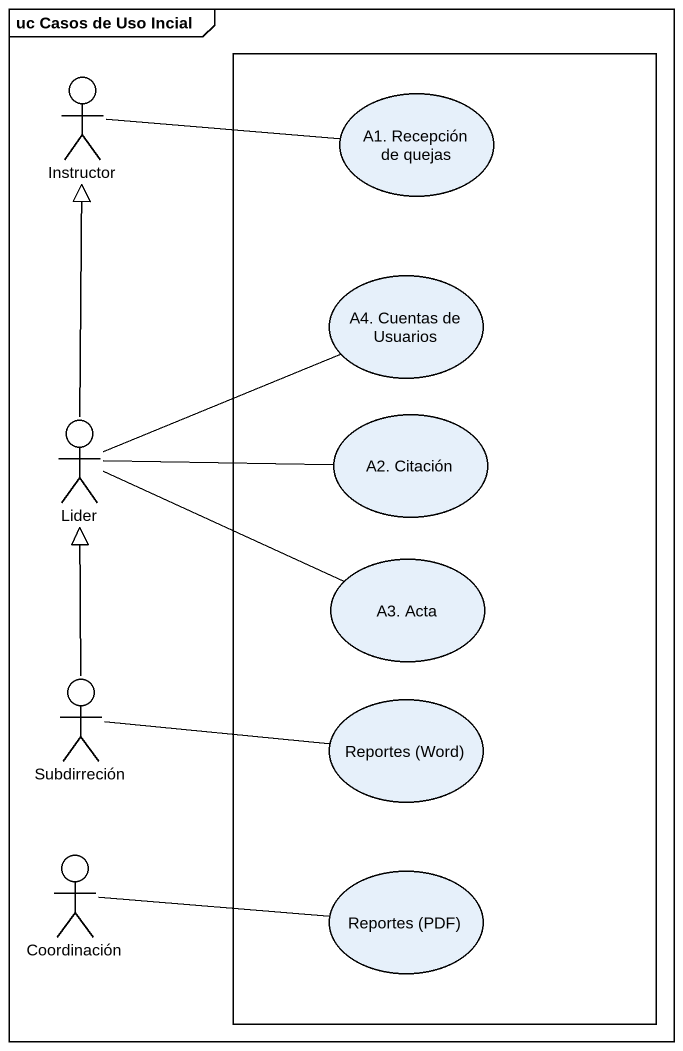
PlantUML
@startuml
mainframe uc Casos de Uso Incial
rectangle " " as rectangle1 {
  usecase "A1. Recepción de quejas" as A1_Recepción_de_quejas
  usecase "A4. Cuentas de Usuarios" as A4_Cuentas_de_Usuarios
  usecase "A2. Citación" as A2_Citación
  usecase "A3. Acta" as A3_Acta
  usecase "Reportes (Word)" as Reportes_Word
  usecase "Reportes (PDF)" as Reportes_PDF
}
actor Instructor
actor Lider
actor Subdirreción
actor Coordinación
Instructor -right- A1_Recepción_de_quejas
Lider -up-|> Instructor
Lider -right- A4_Cuentas_de_Usuarios
Lider -right- A2_Citación
Lider -right- A3_Acta
Subdirreción -up-|> Lider
Subdirreción -right- Reportes_Word
Coordinación -right- Reportes_PDF
@enduml
